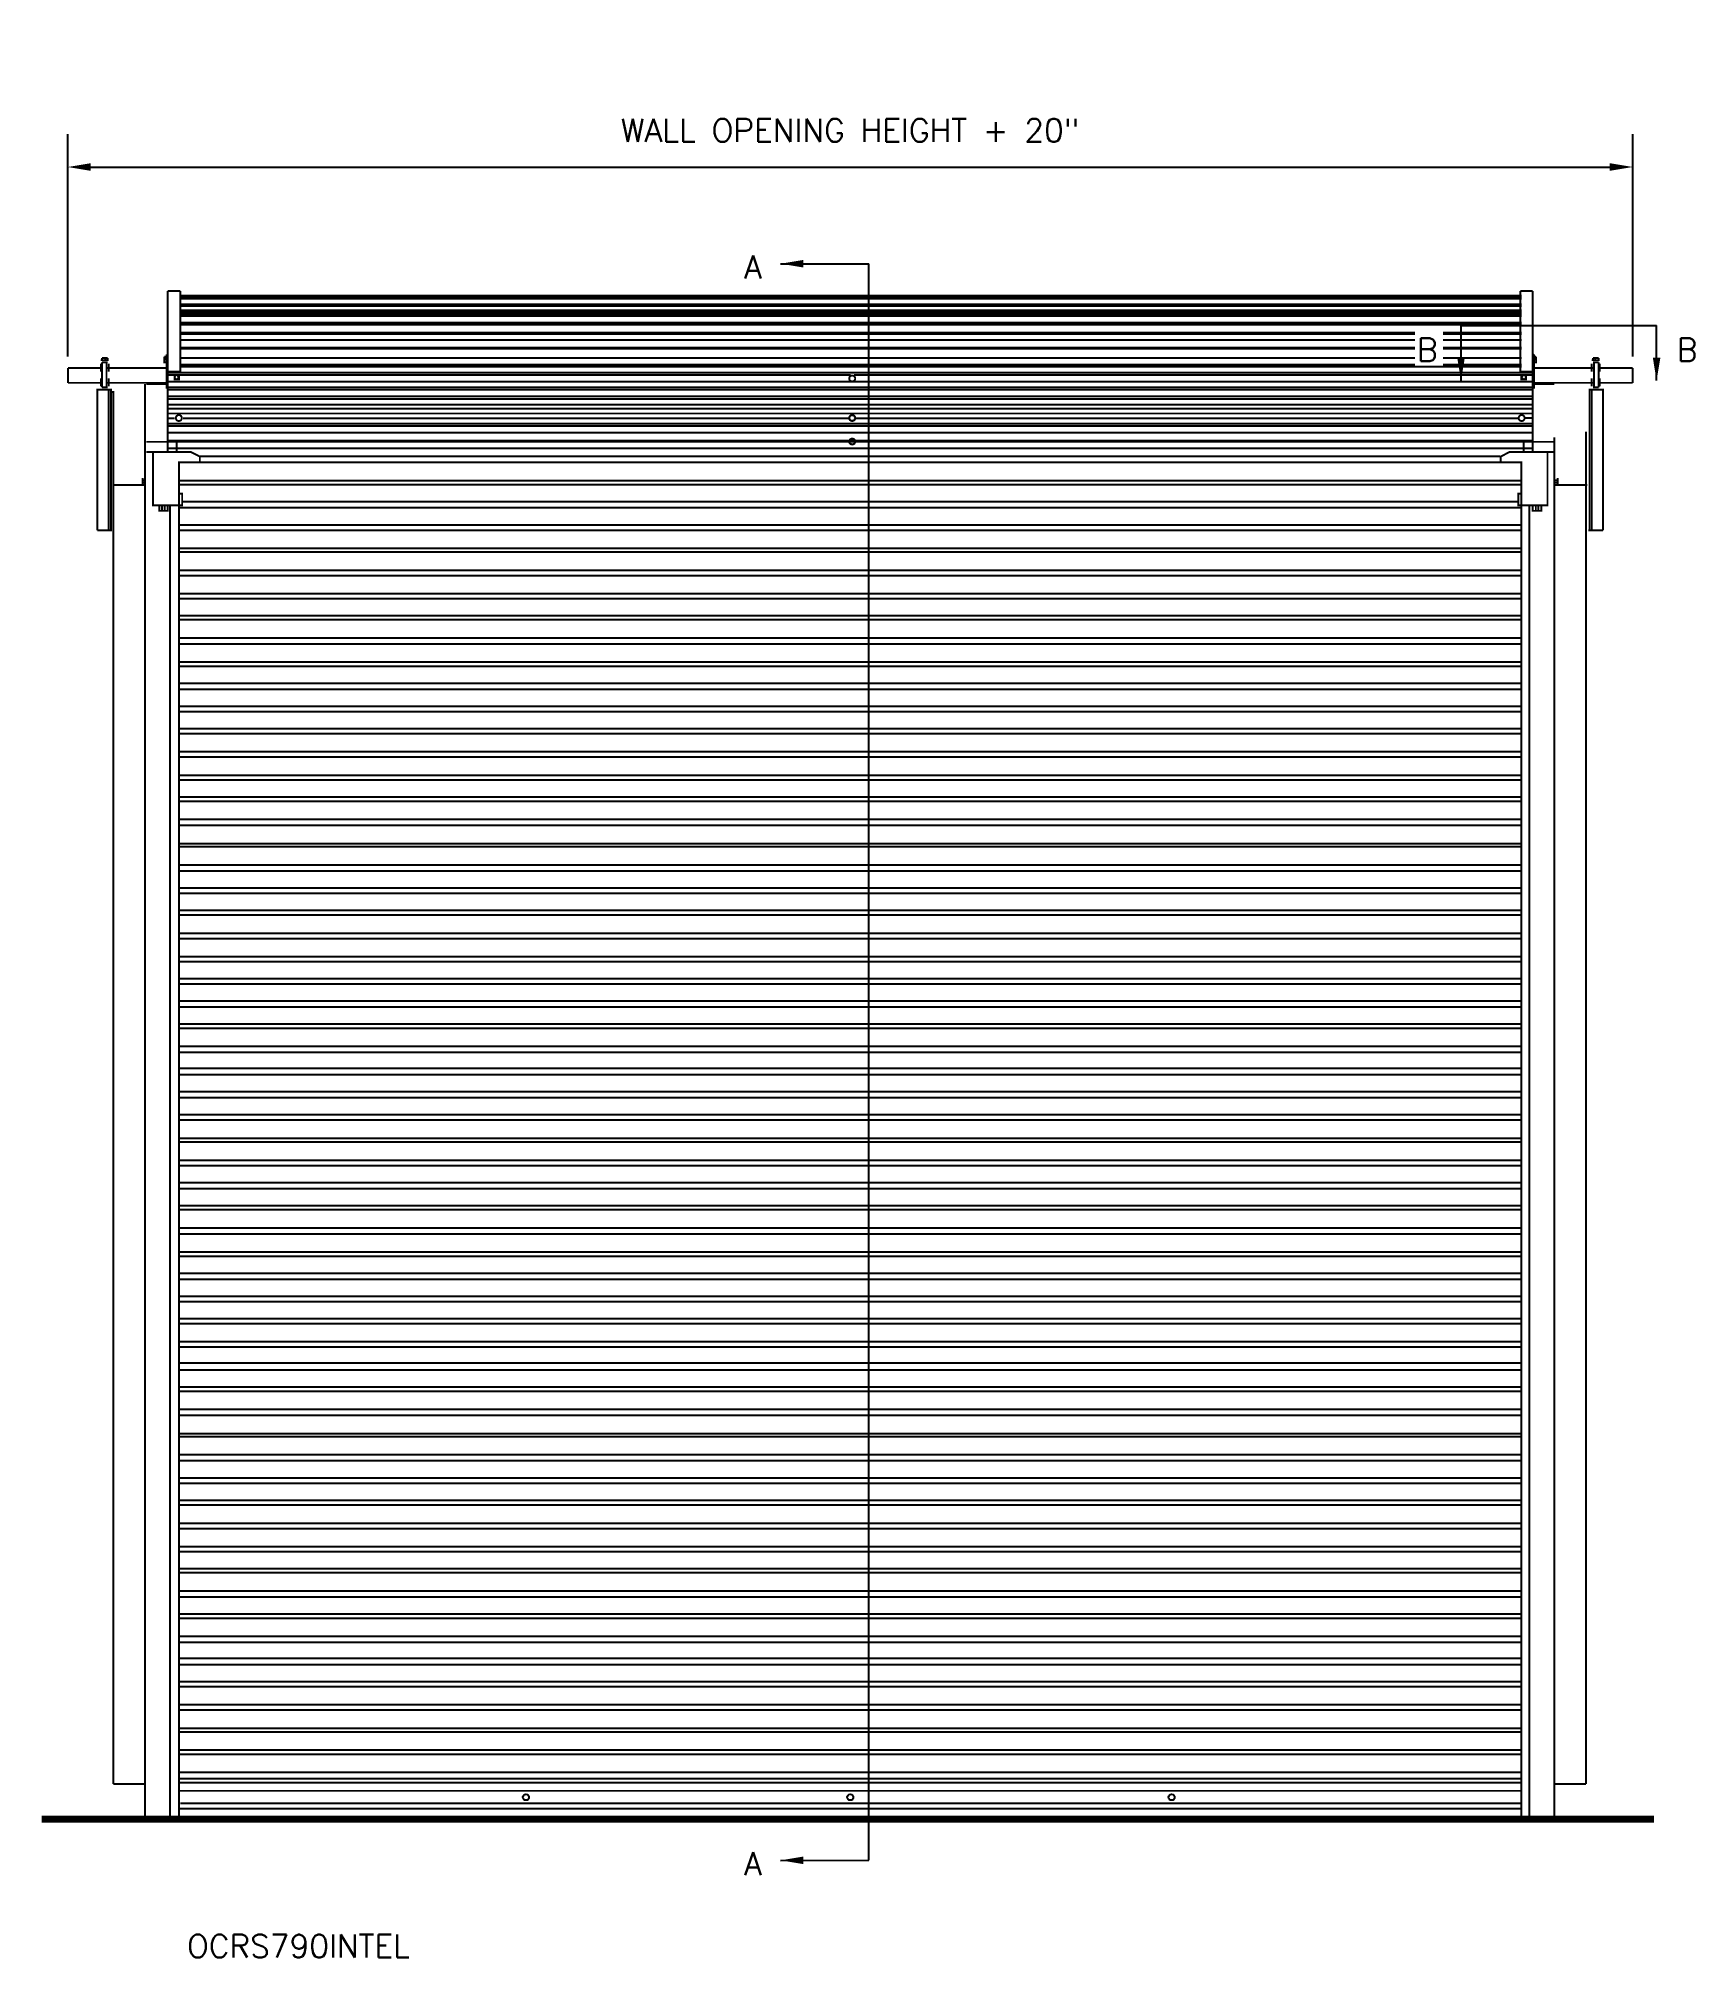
# Model space of a CAD drawing. Extents: x 0 to 108, y 0 to 125.
import ezdxf

# ---------------------------------------------------------------- set-up
doc = ezdxf.new("R2010")
doc.units = 0
doc.header["$LTSCALE"] = 6
doc.header["$MEASUREMENT"] = 0
doc.layers.get('DEFPOINTS').update_dxf_attribs({"linetype": 'CONTINUOUS'})
for name, color, linetype in [('R-ANNO-DIMS', 3, 'CONTINUOUS'), ('R-ANNO-TEXT', 6, 'CONTINUOUS'), ('R-SWTS-DET1', 1, 'CONTINUOUS'), ('R-SWTS-DET3', 5, 'CONTINUOUS'), ('R-SWTS-PAT1', 5, 'CONTINUOUS')]:
    doc.layers.add(name, color=color, linetype=linetype)
doc.styles.add('SWTSTEXT', font='romans.shx')
doc.dimstyles.new('SWTSARCH', dxfattribs={"dimscale": 12, "dimtxt": 0.125, "dimasz": 0.125, "dimexe": 0.179688, "dimexo": 0.0625, "dimgap": 0.125, "dimtad": 1, "dimtih": 1, "dimtoh": 1, "dimdec": 4, "dimzin": 3, "dimtxsty": 'SWTSTEXT', "dimcen": 0.1875, "dimdle": 0.179688, "dimclrd": 256, "dimclre": 256, "dimclrt": 256, "dimazin": 3, "dimtfac": 1, "dimtdec": 4, "dimtofl": 0, "dimtmove": 0, "dimatfit": 3, "dimtolj": 1, "dimtzin": 3})

# ---------------------------------------------------------------- blocks, each defined once
blk = doc.blocks.new('*D0')
at = {"layer": 'DEFPOINTS', "color": 0}
for p in [(103.7, 116.74), (1.7, 103.63, 0), (103.7, 103.63, 0)]:
    blk.add_point(p, dxfattribs=at)
at = {"layer": 'R-ANNO-DIMS'}
for p, q in [((1.7, 104.38), (1.7, 118.89)), ((103.7, 104.38), (103.7, 118.89)), ((3.2, 116.74), (102.2, 116.74))]:
    blk.add_line(p, q, dxfattribs=at)
for points in [[(3.2, 116.99), (3.2, 116.49), (1.7, 116.74)], [(102.2, 116.99), (102.2, 116.49), (103.7, 116.74)]]:
    blk.add_solid(points, dxfattribs=at)
at = {"layer": 'R-ANNO-DIMS', "insert": (52.7, 119.13), "char_height": 1.5, "attachment_point": 5, "style": 'SWTSTEXT'}
blk.add_mtext('\\A1;WALL OPENING HEIGHT + 20"', dxfattribs=at)

msp = doc.modelspace()

# ---------------------------------------------------------------- linework, layer by layer
at = {"layer": 'R-ANNO-TEXT'}
for p, q in [((53.9207, 6.357, 0.00153), (53.9207, 110.4394, 0.00153)), ((92.51151, 106.41322, 0), (105.25948, 106.41322, 0))]:
    msp.add_line(p, q, dxfattribs=at)
at = {"layer": 'R-SWTS-DET1'}
for p, q in [((9.02702, 108.36442, 0.00153), (96.44767, 108.36442, 0.00153)), ((96.44767, 108.2165, 0.00153), (9.02702, 108.2165, 0.00153)), ((96.44767, 108.14254, 0.00153), (9.02702, 108.14254, 0.00153)), ((96.44767, 107.77274, 0.00153), (9.02702, 107.77274, 0.00153)), ((9.02702, 107.69878, 0.00153), (96.44767, 107.69878, 0.00153)), ((9.02702, 107.40294, 0.00153), (96.44767, 107.40294, 0.00153)), ((9.02702, 107.25502, 0.00153), (96.44767, 107.25502, 0.00153)), ((96.44767, 107.25502, 0.00153), (9.02702, 107.25502, 0.00153)), ((9.02702, 107.18106, 0.00153), (96.44767, 107.18106, 0.00153)), ((9.02702, 107.18106, 0.00153), (96.44767, 107.18106, 0.00153)), ((96.44767, 107.1071, 0.00153), (9.02702, 107.1071, 0.00153)), ((9.02702, 107.03314, 0.00153), (96.44767, 107.03314, 0.00153)), ((96.44767, 107.03314, 0.00153), (9.02702, 107.03314, 0.00153)), ((52.95922, 103.18722, 0.00153), (96.44767, 103.18722, 0.00153)), ((8.21346, 100.37674, 0.00153), (8.65722, 100.37674, 0.00153)), ((9.21325, 100.37674, 0.00153), (52.63451, 100.37674, 0.00153)), ((53.02284, 100.37674, 0.00153), (96.32463, 100.37674, 0.00153)), ((97.18727, 100.37674, 0.00153), (96.74351, 100.37674, 0.00153)), ((97.11331, 99.41526, 0.00153), (8.21346, 99.41526, 0.00153))]:
    msp.add_line(p, q, dxfattribs=at)
at = {"layer": 'R-SWTS-DET1', "const_width": 0.125, "elevation": 0.00153}
for points in [[(8.21346, 98.15795), (8.21346, 108.66026)], [(9.02702, 108.66026), (8.21346, 108.66026)], [(9.02702, 108.66026), (9.02702, 103.4091)], [(9.02702, 108.36442), (96.44767, 108.36442)], [(96.37371, 108.66026), (96.37371, 103.4091)], [(96.37371, 108.66026), (97.18727, 108.66026)], [(97.18727, 98.15795), (97.18727, 108.66026)], [(3.84983, 104.1487), (3.84983, 104.1487)], [(4.36755, 104.1487), (3.84983, 104.1487)], [(4.36755, 104.1487), (3.84983, 104.1487)], [(3.84983, 103.92682), (3.84983, 103.4091)], [(3.84983, 103.4091), (3.84983, 103.92682)], [(3.92379, 104.29662), (3.92379, 104.29662), (3.92379, 104.29662), (3.92379, 104.29662), (3.99775, 104.29662)], [(3.92379, 104.29662), (3.92379, 104.1487)], [(3.92379, 104.29662), (4.29359, 104.29662)], [(3.92379, 104.1487), (4.29359, 104.1487)], [(3.92379, 104.00078), (3.92379, 102.37366)], [(3.92379, 104.00078), (4.29359, 104.00078)], [(3.99775, 104.29662), (3.99775, 104.29662), (3.99775, 104.29662), (4.14567, 104.29662), (4.14567, 104.29662)], [(4.14567, 104.29662), (4.14567, 104.29662), (4.14567, 104.29662), (4.21963, 104.29662), (4.21963, 104.29662)], [(4.14567, 104.1487), (4.14567, 104.29662)], [(4.21963, 104.29662), (4.21963, 104.29662), (4.29359, 104.29662), (4.29359, 104.29662), (4.29359, 104.29662)], [(4.21963, 104.00078), (4.21963, 102.37366)], [(4.29359, 104.1487), (4.29359, 104.29662)], [(4.36755, 104.1487), (4.36755, 104.1487)], [(4.36755, 103.92682), (4.36755, 103.4091)], [(4.36755, 103.4091), (4.36755, 103.92682)], [(8.06554, 104.37058), (7.99158, 104.37058)], [(7.99158, 104.29662), (8.06554, 104.37058)], [(7.99158, 104.00078), (7.99158, 104.37058)], [(8.06554, 104.22266), (7.99158, 104.29662)], [(7.99158, 104.1487), (7.99158, 104.1487), (7.99158, 104.1487), (8.06554, 104.22266), (8.06554, 104.22266)], [(8.06554, 104.00078), (8.06554, 104.00078), (7.99158, 104.00078), (7.99158, 104.00078), (7.99158, 104.1487)], [(7.99158, 104.00078), (8.06554, 104.00078)], [(8.06554, 104.00078), (7.99158, 104.00078)], [(8.1395, 104.37058), (8.06554, 104.37058)], [(8.1395, 104.22266), (8.06554, 104.22266)], [(8.1395, 104.00078), (8.06554, 104.00078)], [(8.1395, 104.00078), (8.06554, 104.00078)], [(8.1395, 103.85286), (8.1395, 104.5185)], [(8.21346, 104.5185), (8.1395, 104.5185)], [(8.1395, 104.00078), (8.1395, 104.37058)], [(8.1395, 104.37058), (8.1395, 104.37058)], [(8.1395, 104.00078), (8.1395, 104.00078)], [(8.1395, 102.2997), (8.1395, 103.85286)], [(8.21346, 103.85286), (8.1395, 103.85286)], [(97.18727, 104.5185), (97.26123, 104.5185)], [(97.18727, 103.85286), (97.26123, 103.85286)], [(97.26123, 103.85286), (97.26123, 104.5185)], [(97.26123, 104.37058), (97.33519, 104.37058)], [(97.26123, 104.37058), (97.26123, 104.37058)], [(97.26123, 104.00078), (97.26123, 104.37058)], [(97.26123, 104.22266), (97.33519, 104.22266)], [(97.26123, 104.00078), (97.33519, 104.00078)], [(97.26123, 104.00078), (97.26123, 104.00078)], [(97.26123, 104.00078), (97.33519, 104.00078)], [(97.26123, 102.2997), (97.26123, 103.85286)], [(97.40915, 104.29662), (97.33519, 104.37058)], [(97.33519, 104.37058), (97.40915, 104.37058)], [(97.33519, 104.22266), (97.40915, 104.29662)], [(97.40915, 104.1487), (97.40915, 104.1487), (97.40915, 104.1487), (97.33519, 104.22266), (97.33519, 104.22266)], [(97.33519, 104.00078), (97.33519, 104.00078), (97.40915, 104.00078), (97.40915, 104.00078), (97.40915, 104.1487)], [(97.33519, 104.00078), (97.40915, 104.00078)], [(97.40915, 104.00078), (97.33519, 104.00078)], [(97.40915, 104.00078), (97.40915, 104.37058)], [(101.03318, 104.1487), (101.5509, 104.1487)], [(101.03318, 104.1487), (101.5509, 104.1487)], [(101.03318, 104.1487), (101.03318, 104.1487)], [(101.03318, 103.4091), (101.03318, 103.92682)], [(101.03318, 103.92682), (101.03318, 103.4091)], [(101.47694, 104.29662), (101.10714, 104.29662)], [(101.1811, 104.29662), (101.1811, 104.29662), (101.10714, 104.29662), (101.10714, 104.29662), (101.10714, 104.29662)], [(101.10714, 104.1487), (101.10714, 104.29662)], [(101.47694, 104.1487), (101.10714, 104.1487)], [(101.47694, 104.00078), (101.10714, 104.00078)], [(101.25506, 104.29662), (101.25506, 104.29662), (101.25506, 104.29662), (101.1811, 104.29662), (101.1811, 104.29662)], [(101.1811, 104.00078), (101.1811, 102.37366)], [(101.25506, 104.1487), (101.25506, 104.29662)], [(101.40298, 104.29662), (101.40298, 104.29662), (101.40298, 104.29662), (101.25506, 104.29662), (101.25506, 104.29662)], [(101.47694, 104.29662), (101.47694, 104.29662), (101.47694, 104.29662), (101.47694, 104.29662), (101.40298, 104.29662)], [(101.47694, 104.29662), (101.47694, 104.1487)], [(101.47694, 104.00078), (101.47694, 102.37366)], [(101.5509, 104.1487), (101.5509, 104.1487)], [(101.5509, 103.4091), (101.5509, 103.92682)], [(101.5509, 103.92682), (101.5509, 103.4091)], [(1.70499, 103.63098), (1.70499, 102.6695)], [(1.70499, 103.63098), (3.84983, 103.63098)], [(1.70499, 102.6695), (3.84983, 102.6695)], [(3.84983, 103.63098), (3.92379, 103.63098)], [(3.84983, 103.4091), (3.84983, 103.4091)], [(3.84983, 102.44762), (3.84983, 102.96534)], [(3.84983, 102.96534), (3.84983, 102.44762)], [(3.84983, 102.96534), (3.84983, 102.96534)], [(3.84983, 102.6695), (3.92379, 102.6695)], [(4.21963, 103.63098), (4.36755, 103.63098)], [(4.21963, 102.6695), (4.36755, 102.6695)], [(4.36755, 103.63098), (8.1395, 103.63098)], [(4.36755, 103.4091), (4.36755, 103.4091)], [(4.36755, 102.44762), (4.36755, 102.96534)], [(4.36755, 102.96534), (4.36755, 102.44762)], [(4.36755, 102.96534), (4.36755, 102.96534)], [(4.36755, 102.6695), (8.1395, 102.6695)], [(6.73426, 9.11018), (6.73426, 102.59554)], [(6.80822, 102.59554), (8.1395, 102.59554)], [(8.1395, 103.70494), (8.1395, 102.59554)], [(8.1395, 103.70494), (8.1395, 103.70494)], [(8.1395, 102.59554), (8.1395, 102.59554)], [(8.21346, 103.4091), (9.02702, 103.4091)], [(8.21346, 103.4091), (9.02702, 103.4091)], [(97.11331, 103.33514), (8.21346, 103.33514)], [(8.21346, 103.18722), (8.73118, 103.18722)], [(8.21346, 102.74346), (97.11331, 102.74346)], [(8.65722, 103.18722), (8.65722, 103.18722), (8.65722, 103.18722)], [(8.73118, 103.18722), (8.65722, 103.18722)], [(8.65722, 103.18722), (8.65722, 103.0393)], [(8.73118, 103.18722), (8.65722, 103.0393)], [(8.65722, 103.0393), (8.65722, 103.0393), (8.65722, 103.0393), (8.65722, 103.0393)], [(8.65722, 103.0393), (8.65722, 102.96534), (8.65722, 102.96534), (8.65722, 102.96534), (8.65722, 102.96534), (8.65722, 102.96534), (8.65722, 102.89138), (8.73118, 102.89138), (8.73118, 102.89138), (8.73118, 102.89138), (8.73118, 102.89138), (8.73118, 102.89138)], [(8.65722, 103.0393), (8.73118, 102.89138)], [(8.73118, 103.18722), (8.73118, 103.18722), (8.73118, 103.18722)], [(8.80514, 103.18722), (8.80514, 103.18722), (8.80514, 103.18722), (8.80514, 103.18722), (8.73118, 103.18722)], [(8.73118, 103.18722), (8.73118, 103.18722), (8.73118, 103.18722)], [(8.80514, 103.18722), (8.73118, 103.18722)], [(8.73118, 102.89138), (8.80514, 102.89138), (8.80514, 102.89138), (8.80514, 102.89138), (8.80514, 102.89138), (8.95306, 102.89138), (8.95306, 102.96534), (8.95306, 102.96534), (8.95306, 102.96534), (8.95306, 102.96534), (8.95306, 102.96534), (8.95306, 103.0393)], [(8.73118, 102.89138), (8.80514, 102.89138)], [(8.95306, 103.0393), (8.80514, 103.18722)], [(8.95306, 103.18722), (8.80514, 103.18722)], [(8.80514, 103.18722), (52.73734, 103.18722)], [(8.80514, 102.89138), (8.95306, 103.0393)], [(8.95306, 103.0393), (8.95306, 103.18722)], [(8.95306, 103.18722), (8.95306, 103.18722), (8.95306, 103.18722)], [(8.95306, 103.0393), (8.95306, 103.0393), (8.95306, 103.0393), (8.95306, 103.0393)], [(97.18727, 103.4091), (96.37371, 103.4091)], [(97.18727, 103.4091), (96.37371, 103.4091)], [(96.44767, 103.18722), (96.59559, 103.18722)], [(96.44767, 103.18722), (96.44767, 103.18722), (96.44767, 103.18722)], [(96.44767, 103.0393), (96.44767, 103.18722)], [(96.44767, 103.0393), (96.59559, 103.18722)], [(96.66955, 102.89138), (96.59559, 102.89138), (96.59559, 102.89138), (96.59559, 102.89138), (96.59559, 102.89138), (96.44767, 102.89138), (96.44767, 102.96534), (96.44767, 102.96534), (96.44767, 102.96534), (96.44767, 102.96534), (96.44767, 102.96534), (96.44767, 103.0393)], [(96.44767, 103.0393), (96.44767, 103.0393), (96.44767, 103.0393), (96.44767, 103.0393)], [(96.59559, 102.89138), (96.44767, 103.0393)], [(96.59559, 103.18722), (96.66955, 103.18722)], [(96.59559, 103.18722), (96.59559, 103.18722), (96.59559, 103.18722), (96.59559, 103.18722), (96.66955, 103.18722)], [(96.66955, 102.89138), (96.59559, 102.89138)], [(97.18727, 103.18722), (96.66955, 103.18722)], [(96.66955, 103.18722), (96.66955, 103.18722), (96.66955, 103.18722)], [(96.66955, 103.18722), (96.66955, 103.18722), (96.66955, 103.18722)], [(96.66955, 103.18722), (96.74351, 103.0393)], [(96.66955, 103.18722), (96.74351, 103.18722)], [(96.74351, 103.0393), (96.66955, 102.89138)], [(96.74351, 103.0393), (96.74351, 102.96534), (96.74351, 102.96534), (96.74351, 102.96534), (96.74351, 102.96534), (96.74351, 102.96534), (96.74351, 102.89138), (96.66955, 102.89138), (96.66955, 102.89138), (96.66955, 102.89138), (96.66955, 102.89138), (96.66955, 102.89138)], [(96.74351, 103.18722), (96.74351, 103.0393)], [(96.74351, 103.18722), (96.74351, 103.18722), (96.74351, 103.18722)], [(96.74351, 103.0393), (96.74351, 103.0393), (96.74351, 103.0393), (96.74351, 103.0393)], [(97.26123, 103.70494), (97.26123, 103.70494)], [(97.26123, 103.70494), (97.26123, 102.59554)], [(101.03318, 103.63098), (97.26123, 103.63098)], [(101.03318, 102.6695), (97.26123, 102.6695)], [(98.59251, 102.59554), (97.26123, 102.59554)], [(97.26123, 102.59554), (97.26123, 102.59554)], [(101.1811, 103.63098), (101.03318, 103.63098)], [(101.03318, 103.4091), (101.03318, 103.4091)], [(101.03318, 102.96534), (101.03318, 102.96534)], [(101.03318, 102.96534), (101.03318, 102.44762)], [(101.03318, 102.44762), (101.03318, 102.96534)], [(101.1811, 102.6695), (101.03318, 102.6695)], [(101.5509, 103.63098), (101.47694, 103.63098)], [(101.5509, 102.6695), (101.47694, 102.6695)], [(103.69574, 103.63098), (101.5509, 103.63098)], [(101.5509, 103.4091), (101.5509, 103.4091)], [(101.5509, 102.96534), (101.5509, 102.96534)], [(101.5509, 102.96534), (101.5509, 102.44762)], [(101.5509, 102.44762), (101.5509, 102.96534)], [(103.69574, 102.6695), (101.5509, 102.6695)], [(103.69574, 103.63098), (103.69574, 102.6695)], [(4.36755, 93.12867), (4.36755, 102.22574), (3.62795, 102.22574), (3.62795, 93.05471)], [(3.92379, 102.37366), (4.29359, 102.37366)], [(4.51547, 93.12867), (4.51547, 102.22574), (4.36755, 102.22574)], [(4.66338, 11.32898), (4.66338, 102.07782), (4.51547, 102.07782)], [(97.11331, 102.37366), (8.21346, 102.37366)], [(97.11331, 102.22574), (8.21346, 102.22574)], [(100.88526, 93.12867), (100.88526, 102.22574), (101.03318, 102.22574)], [(101.03318, 93.12867), (101.03318, 102.22574), (101.77278, 102.22574), (101.77278, 93.05471)], [(101.47694, 102.37366), (101.10714, 102.37366)], [(8.21346, 100.67258), (97.11331, 100.67258)], [(6.80822, 98.82358), (98.51855, 98.82358)], [(97.11331, 100.00694), (8.21346, 100.00694)], [(97.11331, 99.85902), (8.21346, 99.85902)], [(8.21346, 98.89754), (97.11331, 98.89754)], [(8.79842, 98.15795), (8.79842, 98.82358)], [(52.73734, 98.82358), (8.95306, 98.82358)], [(96.60231, 98.15795), (96.60231, 98.82358)], [(98.59251, 99.11942), (98.59251, 9.11018)], [(100.66338, 11.32898), (100.66338, 99.48922)], [(6.80822, 98.15795), (8.36138, 98.15795)], [(8.21346, 98.15795), (9.73661, 98.15795), (10.30617, 97.86211), (10.30617, 97.49231), (8.95306, 97.49231), (8.95306, 94.68183), (7.25198, 94.68183), (7.25198, 98.15795)], [(97.18727, 98.15795), (95.66412, 98.15795), (95.09456, 97.86211), (95.09456, 97.49231), (96.44767, 97.49231), (96.44767, 94.68183), (98.14875, 94.68183), (98.14875, 98.15795)], [(98.59251, 98.15795), (97.03935, 98.15795)], [(6.58634, 96.45687), (6.58634, 95.93915)], [(6.58634, 96.30895), (6.73426, 96.30895)], [(98.81439, 96.30895), (98.66647, 96.30895)], [(98.81439, 96.45687), (98.81439, 95.93915)], [(6.58634, 96.01311), (4.66338, 96.01311)], [(6.58634, 96.16103), (6.58634, 96.23499)], [(6.58634, 96.16103), (6.73426, 96.16103)], [(6.73426, 96.01311), (6.58634, 96.01311)], [(8.95306, 95.45057), (9.15165, 95.45057), (9.15165, 94.68183), (8.95306, 94.68183)], [(96.44767, 95.45057), (96.24908, 95.45057), (96.24908, 94.68183), (96.44767, 94.68183)], [(98.81439, 96.16103), (98.66647, 96.16103)], [(98.66647, 96.01311), (98.81439, 96.01311)], [(98.81439, 96.16103), (98.81439, 96.23499)], [(98.81439, 96.01311), (100.73734, 96.01311)], [(7.65848, 94.68183), (7.65848, 94.32777), (8.21264, 94.32777), (8.21264, 94.68183)], [(7.8432, 94.68183), (7.8432, 94.32777)], [(8.01253, 94.68183), (8.01253, 94.31203)], [(8.36138, 9.11018), (8.36138, 94.68183)], [(8.95306, 94.68183), (8.95306, 9.11018)], [(96.44767, 94.68183), (96.44767, 9.11018)], [(96.96539, 9.11018), (96.96539, 94.68183)], [(97.74225, 94.68183), (97.74225, 94.32777), (97.18809, 94.32777), (97.18809, 94.68183)], [(97.3882, 94.68183), (97.3882, 94.31203)], [(97.55753, 94.68183), (97.55753, 94.32777)], [(4.58943, 93.05471), (3.62795, 93.05471)], [(100.8113, 93.05471), (101.77278, 93.05471)], [(6.73426, 11.32898), (4.66338, 11.32898)], [(98.59251, 11.32898), (100.66338, 11.32898)], [(96.44767, 10.88522), (8.95306, 10.88522)], [(9.02702, 10.07166), (96.44767, 10.07166)]]:
    msp.add_lwpolyline(points, dxfattribs=at)
at = {"layer": 'R-SWTS-DET1', "const_width": 0.125}
for points, elevation in [([(52.63451, 102.9535, -1), (53.02285, 102.9535, -1), (52.63451, 102.9535, -1)], 0), ([(8.74222, 100.37674, -1), (9.13056, 100.37674, -1), (8.74222, 100.37674, -1)], 0.00153), ([(52.63451, 100.37758, -1), (53.02285, 100.37758, -1), (52.63451, 100.37758, -1)], 0), ([(96.65851, 100.37674, 1), (96.27017, 100.37674, 1), (96.65851, 100.37674, 1)], 0.00153), ([(52.63451, 98.84185, -1), (53.02285, 98.84185, -1), (52.63451, 98.84185, -1)], 0)]:
    msp.add_lwpolyline(points, format="xyb", dxfattribs=dict(at, elevation=elevation))
at = {"layer": 'R-SWTS-DET1'}
for centre, radius in [((52.82868, 100.37758, 0), 0.19417), ((52.82868, 98.84185, 0), 0.19417), ((31.55816, 10.46503, 0), 0.19906), ((52.69635, 10.46503, 0), 0.19906), ((73.64261, 10.46503, 0), 0.19906)]:
    msp.add_circle(centre, radius, dxfattribs=at)
at = {"layer": 'R-SWTS-DET3', "elevation": 0.00153}
for points, const_width in [([(0.00391, 9.03622), (105.10098, 9.03622)], 0.44376), ([(96.44767, 9.11018), (8.95306, 9.11018)], 0.125), ([(98.59251, 9.11018), (96.52163, 9.11018)], 0.125)]:
    msp.add_lwpolyline(points, dxfattribs=dict(at, const_width=const_width))
at = {"layer": 'R-SWTS-PAT1'}
for p, q in [((96.44767, 106.58938, 0.00153), (9.02702, 106.58938, 0.00153)), ((96.44767, 106.44146, 0.00153), (9.02702, 106.44146, 0.00153)), ((89.49387, 105.92374, 0.00153), (9.02702, 105.92374, 0.00153)), ((89.49387, 105.84978, 0.00153), (9.02702, 105.84978, 0.00153)), ((9.02702, 105.47998, 0.00153), (89.49387, 105.47998, 0.00153)), ((96.44767, 105.92374, 0.00153), (91.34141, 105.92374, 0.00153)), ((96.44767, 105.84978, 0.00153), (91.34141, 105.84978, 0.00153)), ((91.34141, 105.47998, 0.00153), (96.44767, 105.47998, 0.00153)), ((89.49387, 104.96226, 0.00153), (9.02702, 104.96226, 0.00153)), ((89.49387, 104.8883, 0.00153), (9.02702, 104.8883, 0.00153)), ((9.02702, 104.29662, 0.00153), (89.49387, 104.29662, 0.00153)), ((89.49387, 103.85286, 0.00153), (9.02702, 103.85286, 0.00153)), ((96.44767, 104.96226, 0.00153), (91.34141, 104.96226, 0.00153)), ((96.44767, 104.8883, 0.00153), (91.34141, 104.8883, 0.00153)), ((91.34141, 104.29662, 0.00153), (96.44767, 104.29662, 0.00153)), ((96.44767, 103.85286, 0.00153), (91.34141, 103.85286, 0.00153)), ((96.44767, 103.70494, 0.00153), (9.02702, 103.70494, 0.00153)), ((97.11331, 101.78198, 0.00153), (8.21346, 101.78198, 0.00153)), ((8.21346, 101.63406, 0.00153), (97.11331, 101.63406, 0.00153)), ((8.21346, 101.26426, 0.00153), (97.11331, 101.26426, 0.00153)), ((97.11331, 100.96842, 0.00153), (8.21346, 100.96842, 0.00153)), ((97.11331, 98.37982, 0.00153), (8.21346, 98.37982, 0.00153)), ((95.04243, 97.86211, 0.00153), (10.28434, 97.86211, 0.00153)), ((10.28434, 97.49231, 0.00153), (95.04243, 97.49231, 0.00153)), ((8.95306, 96.30895, 0.00153), (96.44767, 96.30895, 0.00153)), ((96.44767, 96.01311, 0.00153), (8.95306, 96.01311, 0.00153)), ((8.95306, 94.53391, 0.00153), (96.44767, 94.53391, 0.00153)), ((96.29975, 94.90371, 0.00153), (9.10098, 94.90371, 0.00153)), ((8.95306, 93.42451, 0.00153), (96.44767, 93.42451, 0.00153)), ((96.44767, 93.05471, 0.00153), (8.95306, 93.05471, 0.00153)), ((96.44767, 91.87135, 0.00153), (8.95306, 91.87135, 0.00153)), ((8.95306, 91.64947, 0.00153), (96.44767, 91.64947, 0.00153)), ((8.95306, 90.46611, 0.00153), (96.44767, 90.46611, 0.00153)), ((96.44767, 90.09631, 0.00153), (8.95306, 90.09631, 0.00153)), ((96.44767, 88.91295, 0.00153), (8.95306, 88.91295, 0.00153)), ((8.95306, 88.61711, 0.00153), (96.44767, 88.61711, 0.00153)), ((8.95306, 87.50771, 0.00153), (96.44767, 87.50771, 0.00153)), ((96.44767, 87.21187, 0.00153), (8.95306, 87.21187, 0.00153)), ((96.44767, 86.02852, 0.00153), (8.95306, 86.02852, 0.00153)), ((8.95306, 85.65872, 0.00153), (96.44767, 85.65872, 0.00153)), ((8.95306, 84.47536, 0.00153), (96.44767, 84.47536, 0.00153)), ((96.44767, 84.17952, 0.00153), (8.95306, 84.17952, 0.00153)), ((96.44767, 83.07012, 0.00153), (8.95306, 83.07012, 0.00153)), ((8.95306, 82.70032, 0.00153), (96.44767, 82.70032, 0.00153)), ((8.95306, 81.59092, 0.00153), (96.44767, 81.59092, 0.00153)), ((96.44767, 81.22112, 0.00153), (8.95306, 81.22112, 0.00153)), ((96.44767, 80.11172, 0.00153), (8.95306, 80.11172, 0.00153)), ((8.95306, 79.81588, 0.00153), (96.44767, 79.81588, 0.00153)), ((8.95306, 78.63252, 0.00153), (96.44767, 78.63252, 0.00153)), ((96.44767, 78.26272, 0.00153), (8.95306, 78.26272, 0.00153)), ((96.44767, 77.07936, 0.00153), (8.95306, 77.07936, 0.00153)), ((8.95306, 76.78352, 0.00153), (96.44767, 76.78352, 0.00153)), ((8.95306, 75.67412, 0.00153), (96.44767, 75.67412, 0.00153)), ((96.44767, 75.37828, 0.00153), (8.95306, 75.37828, 0.00153)), ((96.44767, 74.19493, 0.00153), (8.95306, 74.19493, 0.00153)), ((8.95306, 73.82513, 0.00153), (96.44767, 73.82513, 0.00153)), ((8.95306, 72.64177, 0.00153), (96.44767, 72.64177, 0.00153)), ((96.44767, 72.41989, 0.00153), (8.95306, 72.41989, 0.00153)), ((96.44767, 71.23653, 0.00153), (8.95306, 71.23653, 0.00153)), ((8.95306, 70.86673, 0.00153), (96.44767, 70.86673, 0.00153)), ((8.95306, 69.75733, 0.00153), (96.44767, 69.75733, 0.00153)), ((96.44767, 69.38753, 0.00153), (8.95306, 69.38753, 0.00153)), ((96.44767, 68.27813, 0.00153), (8.95306, 68.27813, 0.00153)), ((8.95306, 67.98229, 0.00153), (96.44767, 67.98229, 0.00153)), ((8.95306, 66.79893, 0.00153), (96.44767, 66.79893, 0.00153)), ((96.44767, 66.42913, 0.00153), (8.95306, 66.42913, 0.00153)), ((96.44767, 65.24577, 0.00153), (8.95306, 65.24577, 0.00153)), ((8.95306, 64.94993, 0.00153), (96.44767, 64.94993, 0.00153)), ((8.95306, 63.84053, 0.00153), (96.44767, 63.84053, 0.00153)), ((96.44767, 63.47073, 0.00153), (8.95306, 63.47073, 0.00153)), ((96.44767, 62.36133, 0.00153), (8.95306, 62.36133, 0.00153)), ((8.95306, 61.99154, 0.00153), (96.44767, 61.99154, 0.00153)), ((8.95306, 60.88214, 0.00153), (96.44767, 60.88214, 0.00153)), ((96.44767, 60.5863, 0.00153), (8.95306, 60.5863, 0.00153)), ((96.44767, 59.40294, 0.00153), (8.95306, 59.40294, 0.00153)), ((8.95306, 59.03314, 0.00153), (96.44767, 59.03314, 0.00153)), ((8.95306, 57.9977, 0.00153), (96.44767, 57.9977, 0.00153)), ((96.44767, 57.55394, 0.00153), (8.95306, 57.55394, 0.00153)), ((96.44767, 56.44454, 0.00153), (8.95306, 56.44454, 0.00153)), ((8.95306, 56.07474, 0.00153), (96.44767, 56.07474, 0.00153)), ((8.95306, 54.96534, 0.00153), (96.44767, 54.96534, 0.00153)), ((96.44767, 54.59554, 0.00153), (8.95306, 54.59554, 0.00153)), ((96.44767, 53.41218, 0.00153), (8.95306, 53.41218, 0.00153)), ((8.95306, 53.1903, 0.00153), (96.44767, 53.1903, 0.00153)), ((8.95306, 52.00694, 0.00153), (96.44767, 52.00694, 0.00153)), ((96.44767, 51.63714, 0.00153), (8.95306, 51.63714, 0.00153)), ((96.44767, 50.52774, 0.00153), (8.95306, 50.52774, 0.00153)), ((8.95306, 50.15795, 0.00153), (96.44767, 50.15795, 0.00153)), ((8.95306, 49.04855, 0.00153), (96.44767, 49.04855, 0.00153)), ((96.44767, 48.75271, 0.00153), (8.95306, 48.75271, 0.00153)), ((96.44767, 47.56935, 0.00153), (8.95306, 47.56935, 0.00153)), ((8.95306, 47.19955, 0.00153), (96.44767, 47.19955, 0.00153)), ((8.95306, 46.01619, 0.00153), (96.44767, 46.01619, 0.00153)), ((96.44767, 45.72035, 0.00153), (8.95306, 45.72035, 0.00153)), ((96.44767, 44.61095, 0.00153), (8.95306, 44.61095, 0.00153)), ((8.95306, 44.24115, 0.00153), (96.44767, 44.24115, 0.00153)), ((8.95306, 43.13175, 0.00153), (96.44767, 43.13175, 0.00153)), ((96.44767, 42.76195, 0.00153), (8.95306, 42.76195, 0.00153)), ((96.44767, 41.65255, 0.00153), (8.95306, 41.65255, 0.00153)), ((8.95306, 41.35671, 0.00153), (96.44767, 41.35671, 0.00153)), ((8.95306, 40.17335, 0.00153), (96.44767, 40.17335, 0.00153)), ((96.44767, 39.80355, 0.00153), (8.95306, 39.80355, 0.00153)), ((96.44767, 38.76811, 0.00153), (8.95306, 38.76811, 0.00153)), ((8.95306, 38.32436, 0.00153), (96.44767, 38.32436, 0.00153)), ((8.95306, 37.21496, 0.00153), (96.44767, 37.21496, 0.00153)), ((96.44767, 36.91912, 0.00153), (8.95306, 36.91912, 0.00153)), ((96.44767, 35.73576, 0.00153), (8.95306, 35.73576, 0.00153)), ((8.95306, 35.36596, 0.00153), (96.44767, 35.36596, 0.00153)), ((8.95306, 34.1826, 0.00153), (96.44767, 34.1826, 0.00153)), ((96.44767, 33.96072, 0.00153), (8.95306, 33.96072, 0.00153)), ((96.44767, 32.77736, 0.00153), (8.95306, 32.77736, 0.00153)), ((8.95306, 32.40756, 0.00153), (96.44767, 32.40756, 0.00153)), ((8.95306, 31.29816, 0.00153), (96.44767, 31.29816, 0.00153)), ((96.44767, 30.92836, 0.00153), (8.95306, 30.92836, 0.00153)), ((96.44767, 29.81896, 0.00153), (8.95306, 29.81896, 0.00153)), ((8.95306, 29.52312, 0.00153), (96.44767, 29.52312, 0.00153)), ((8.95306, 28.33976, 0.00153), (96.44767, 28.33976, 0.00153)), ((96.44767, 27.96996, 0.00153), (8.95306, 27.96996, 0.00153)), ((96.44767, 26.7866, 0.00153), (8.95306, 26.7866, 0.00153)), ((8.95306, 26.49076, 0.00153), (96.44767, 26.49076, 0.00153)), ((8.95306, 25.38137, 0.00153), (96.44767, 25.38137, 0.00153)), ((96.44767, 25.08553, 0.00153), (8.95306, 25.08553, 0.00153)), ((96.44767, 23.90217, 0.00153), (8.95306, 23.90217, 0.00153)), ((8.95306, 23.53237, 0.00153), (96.44767, 23.53237, 0.00153)), ((8.95306, 22.42297, 0.00153), (96.44767, 22.42297, 0.00153)), ((96.44767, 22.12713, 0.00153), (8.95306, 22.12713, 0.00153)), ((96.44767, 20.94377, 0.00153), (8.95306, 20.94377, 0.00153)), ((8.95306, 20.57397, 0.00153), (96.44767, 20.57397, 0.00153)), ((8.95306, 19.53853, 0.00153), (96.44767, 19.53853, 0.00153)), ((96.44767, 19.09477, 0.00153), (8.95306, 19.09477, 0.00153)), ((96.44767, 17.98537, 0.00153), (8.95306, 17.98537, 0.00153)), ((8.95306, 17.68953, 0.00153), (96.44767, 17.68953, 0.00153)), ((8.95306, 16.50617, 0.00153), (96.44767, 16.50617, 0.00153)), ((96.44767, 16.13637, 0.00153), (8.95306, 16.13637, 0.00153)), ((96.44767, 14.95301, 0.00153), (8.95306, 14.95301, 0.00153)), ((8.95306, 14.73113, 0.00153), (96.44767, 14.73113, 0.00153)), ((8.95306, 13.54778, 0.00153), (96.44767, 13.54778, 0.00153)), ((96.44767, 13.25194, 0.00153), (8.95306, 13.25194, 0.00153)), ((96.44767, 12.06858, 0.00153), (8.95306, 12.06858, 0.00153)), ((8.95306, 11.69878, 0.00153), (96.44767, 11.69878, 0.00153)), ((96.44767, 11.40294, 0.00153), (8.95306, 11.40294, 0.00153)), ((96.44767, 9.70186, 0.00153), (8.95306, 9.70186, 0.00153))]:
    msp.add_line(p, q, dxfattribs=at)

# ---------------------------------------------------------------- texts
at = {"layer": 'R-ANNO-TEXT', "style": 'SWTSTEXT'}
for s, p in [('A', (45.78511, 109.47382, 0.00153)), ('B', (89.64335, 104.07474, 0.00153)), ('B', (106.58018, 104.07474, 0.00153)), ('A', (45.78511, 5.39142, 0.00153)), ('OCRS790INTEL', (9.47143, 0.01145, 0.00153))]:
    msp.add_text(s, height=1.5, dxfattribs=at).set_placement(p)

# ---------------------------------------------------------------- dimensions: what is measured, and where the dimension line sits
at = {"layer": 'R-ANNO-DIMS'}
dim = msp.add_linear_dim(base=(103.69574, 116.73846, 0), p1=(1.70499, 103.63098, 0.00153), p2=(103.69574, 103.63098, 0.00153), text='WALL OPENING HEIGHT + 20"', dimstyle='SWTSARCH', dxfattribs=at)
dim.commit()
dim.dimension.update_dxf_attribs({"geometry": '*D0', "text_midpoint": (52.70036, 119.13131, 0)})

# ---------------------------------------------------------------- leaders
at = {"layer": 'R-ANNO-TEXT'}
for points in [[(48.15183, 110.43529, 0.00153), (53.9207, 110.4394, 0.00153)], [(92.51151, 102.81352, 0), (92.51151, 106.41322, 0)], [(105.25948, 102.81352, 0), (105.25948, 106.41322, 0)], [(48.15183, 6.3529, 0.00153), (53.9207, 6.357, 0.00153)]]:
    msp.add_leader(points, dimstyle='SWTSARCH', dxfattribs=at)

doc.saveas('drawing.dxf')
